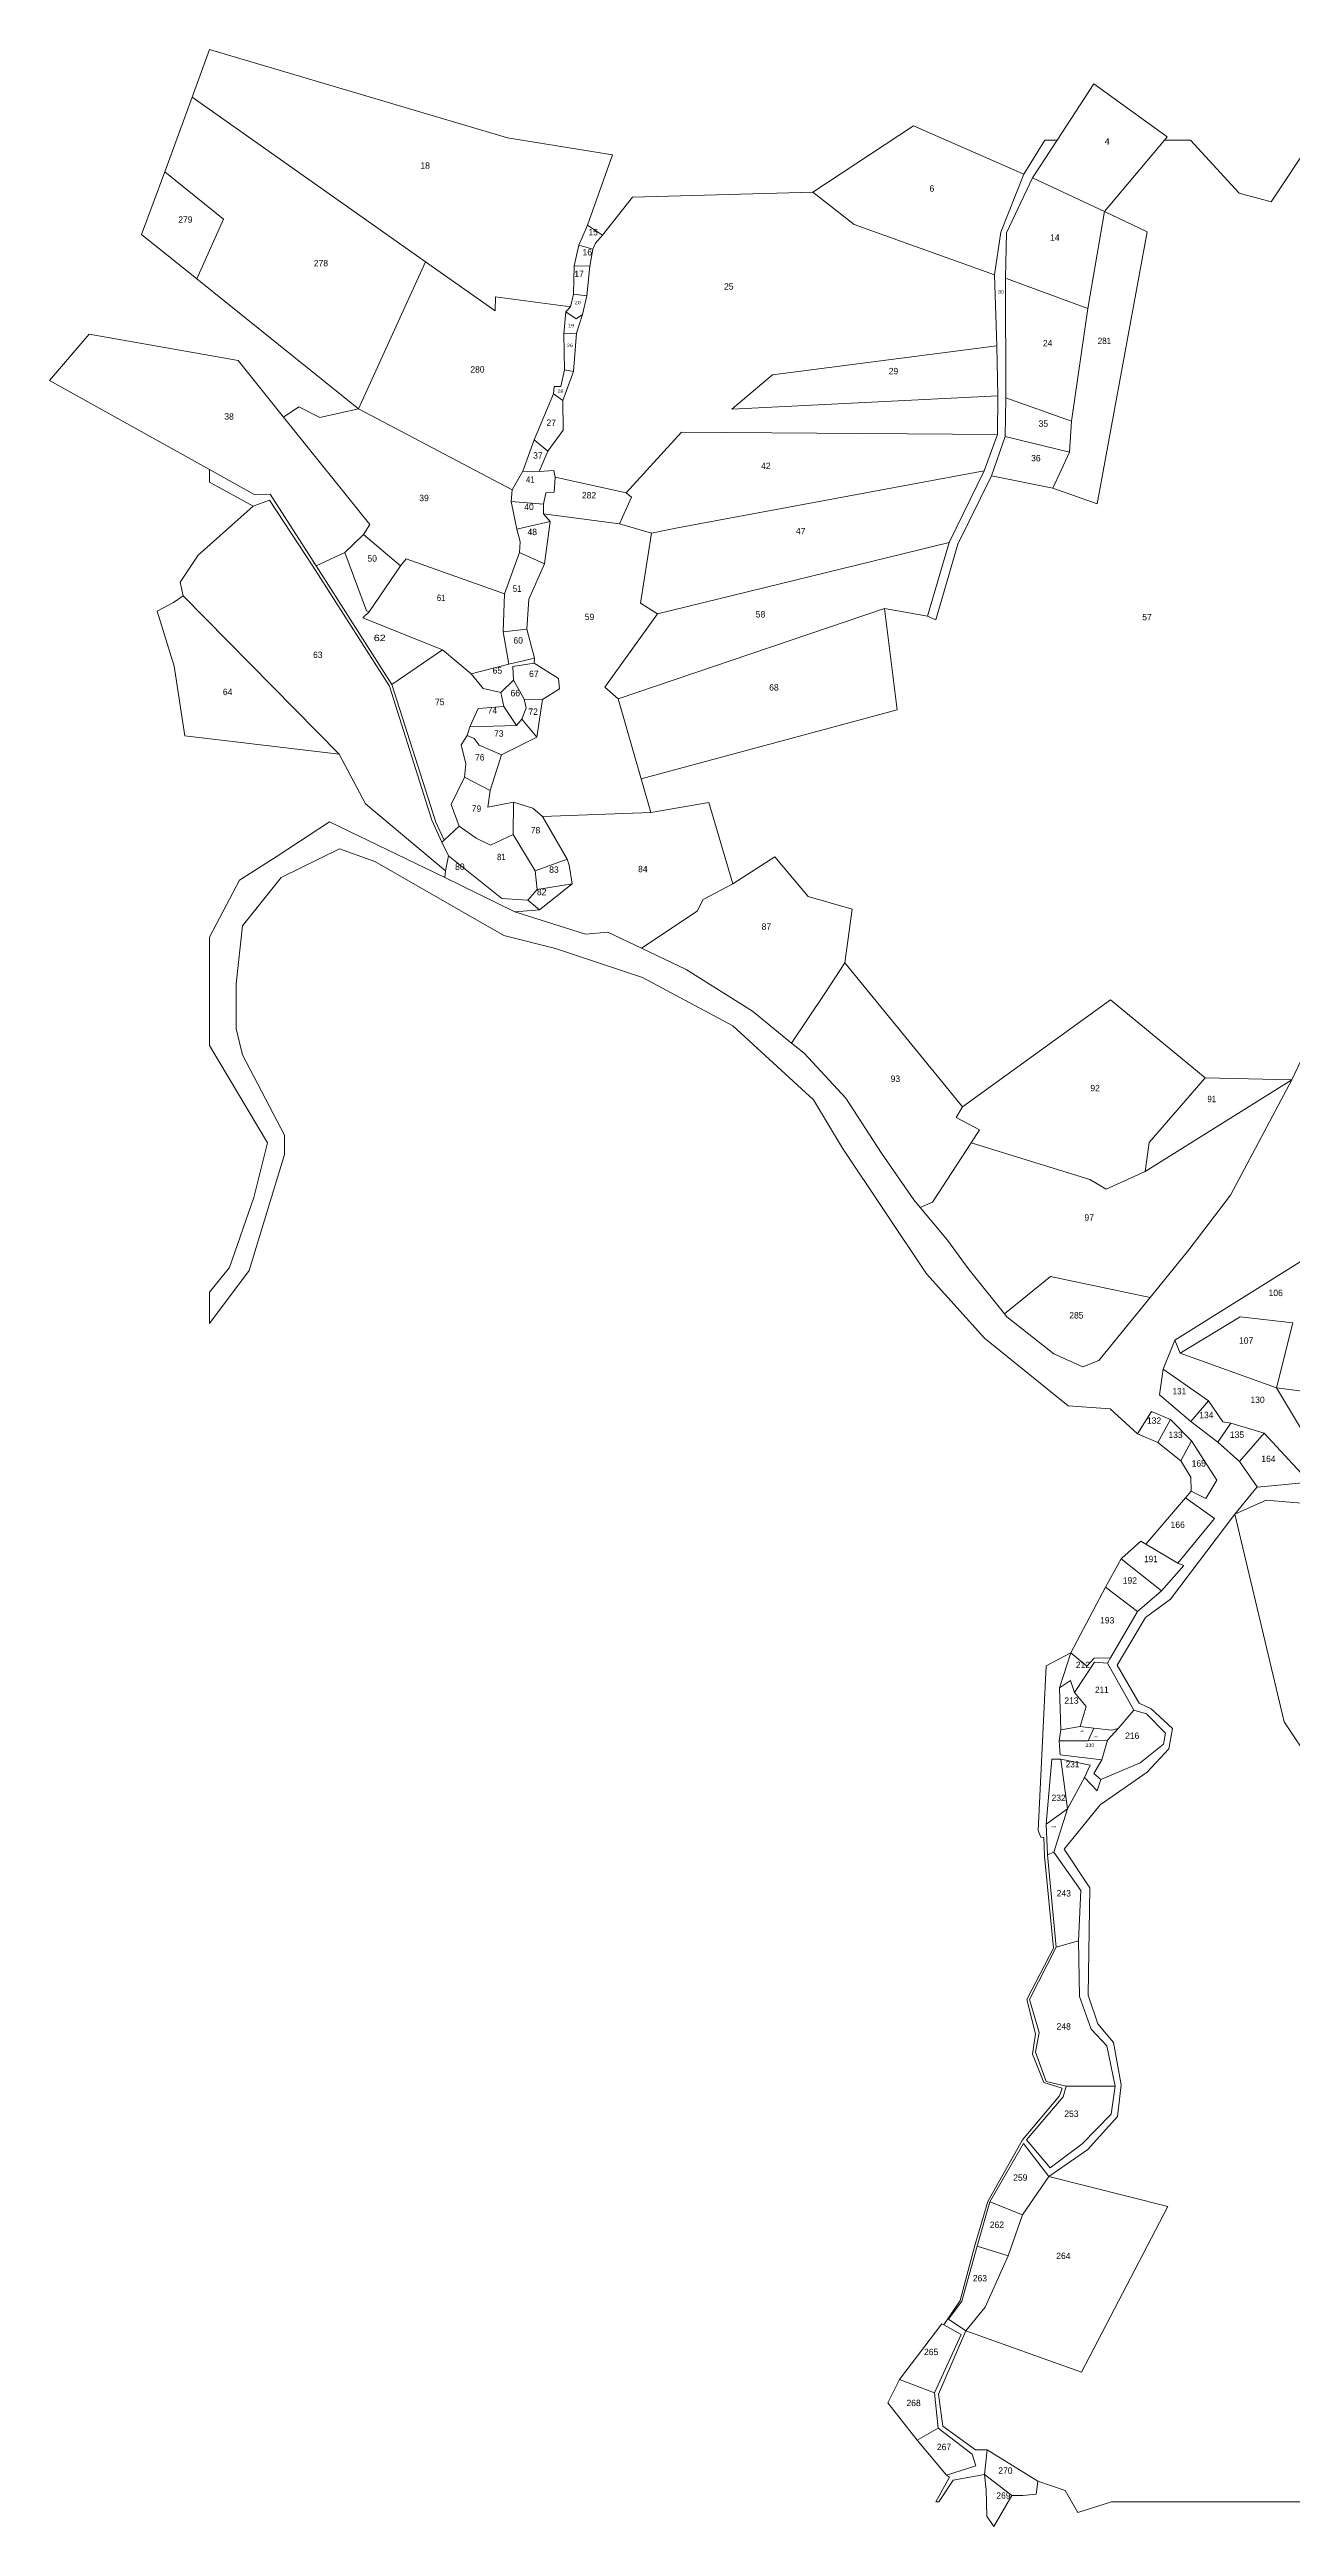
# Model space of a CAD drawing. Header units: metres. Extents: x 363932 to 365063, y 1836990 to 1838038.
# Drawn here: x 363932 to 364459, y 1836990 to 1838038 of the extents above; entities that cross this region are included whole.
import ezdxf

# ---------------------------------------------------------------- set-up
doc = ezdxf.new("R2010")
doc.units = ezdxf.units.M
doc.header["$LTSCALE"] = 1.1
doc.layers.add('10', color=7, linetype='Continuous', lineweight=13)
doc.layers.add('15', color=7, linetype='Continuous')

msp = doc.modelspace()

# ---------------------------------------------------------------- linework, layer by layer
at = {"layer": '10'}
for p, q in [((364374.36, 1838023.86), (364405.51, 1838001.38)), ((363992.6, 1838018.27), (364091.48, 1837948.5)), ((363971.22, 1837960.07), (363980.99, 1837986.66)), ((364378.93, 1837969.77), (364348.44, 1837984.04)), ((364378.93, 1837969.77), (364371.8, 1837928.74)), ((363971.22, 1837960.07), (363994.6, 1837941.27)), ((364156.33, 1837955.61), (364160.07, 1837964.01)), ((364156.33, 1837955.61), (364162.31, 1837953.93)), ((364166.37, 1837959.81), (364160.07, 1837964.01)), ((364091.48, 1837948.5), (364063, 1837886.29)), ((364091.48, 1837948.5), (364120.89, 1837927.75)), ((364154.39, 1837946.77), (364161.03, 1837946.64)), ((364161.03, 1837946.64), (364159.67, 1837934.17)), ((364162.31, 1837953.93), (364161.03, 1837946.64)), ((363994.6, 1837941.27), (364063, 1837886.29)), ((364332.3, 1837943.04), (364333.39, 1837912.99)), ((364337.05, 1837941.61), (364371.8, 1837928.74)), ((364150.9, 1837927.4), (364149.93, 1837918.05)), ((364157.85, 1837926.28), (364155.39, 1837918.29)), ((364150.26, 1837902.86), (364149.93, 1837918.05)), ((364333.39, 1837912.99), (364333.82, 1837891.84)), ((363932.22, 1837898.3), (364000, 1837860.57)), ((364145.61, 1837892.68), (364149.54, 1837889.85)), ((364149.54, 1837889.85), (364154.07, 1837902.05)), ((364128.17, 1837852.05), (364063, 1837886.29)), ((364333.82, 1837891.84), (364333.65, 1837875.47)), ((364337.2, 1837891), (364336.88, 1837874.58)), ((364137.37, 1837873.18), (364143.22, 1837868.35)), ((364333.65, 1837875.47), (364328.02, 1837859.99)), ((364336.88, 1837874.58), (364364.06, 1837867.87)), ((364365.01, 1837881.12), (364364.06, 1837867.87)), ((364139.61, 1837859.78), (364143.22, 1837868.35)), ((364000, 1837860.57), (364019.16, 1837849.9)), ((364128.17, 1837852.05), (364132.64, 1837859.89)), ((364146.27, 1837857.39), (364176.44, 1837850.76)), ((364313.17, 1837829.66), (364328.02, 1837859.99)), ((364130.06, 1837835.29), (364127.68, 1837846.97)), ((364173.51, 1837837.52), (364141.41, 1837841.75)), ((364144.15, 1837838.59), (364130.06, 1837835.29)), ((364141.79, 1837820.58), (364144.15, 1837838.59)), ((364045.16, 1837819.87), (364057.24, 1837825.51)), ((364067.61, 1837800.36), (364080.78, 1837819.83)), ((364131.18, 1837825.43), (364124.89, 1837807.93)), ((364131.18, 1837825.43), (364141.79, 1837820.58)), ((363988.85, 1837807.07), (364054.89, 1837740.01)), ((364124.89, 1837807.93), (364124.24, 1837791.8)), ((364172.98, 1837763.5), (364285.7, 1837801.68)), ((364124.24, 1837791.8), (364134.33, 1837792.97)), ((364124.24, 1837791.8), (364126.69, 1837778.13)), ((364134.33, 1837792.97), (364137.59, 1837780.64)), ((364098.56, 1837784.26), (364110.73, 1837774.09)), ((364110.73, 1837774.09), (364126.69, 1837778.13)), ((364137.59, 1837780.64), (364126.69, 1837778.13)), ((364137.48, 1837778.65), (364137.59, 1837780.64)), ((364128.65, 1837771.4), (364123.33, 1837766.18)), ((364133.18, 1837763.36), (364128.65, 1837771.4)), ((364123.33, 1837766.18), (364124.55, 1837760.3)), ((364124.55, 1837760.3), (364129.94, 1837752.25)), ((364140.9, 1837763.16), (364133.18, 1837763.36)), ((364138.54, 1837747.21), (364140.9, 1837763.16)), ((364129.94, 1837752.25), (364132.23, 1837754.85)), ((364132.23, 1837754.85), (364138.54, 1837747.21)), ((364118.74, 1837724.62), (364123.61, 1837739.73)), ((364107.99, 1837730.31), (364118.74, 1837724.62)), ((364128.63, 1837719.68), (364128.57, 1837706.07)), ((364186.79, 1837715.36), (364140.89, 1837713.72)), ((364105.69, 1837709.51), (364099.28, 1837703.64)), ((364128.57, 1837706.07), (364137.88, 1837690.67)), ((364099.28, 1837703.64), (364098.36, 1837702.8)), ((364101.09, 1837696.98), (364099.92, 1837690.64)), ((364137.88, 1837690.67), (364151.36, 1837695.6)), ((364138.74, 1837682.72), (364153.56, 1837685.13)), ((364153.56, 1837685.13), (364139.73, 1837674.11)), ((364168.68, 1837664.66), (364182.84, 1837657.93)), ((364182.84, 1837657.93), (364201.83, 1837648.9)), ((364269.02, 1837651.74), (364318.85, 1837590.77)), ((364229.84, 1837631.17), (364201.83, 1837648.9)), ((364458.3, 1837602.1), (364396.2, 1837563.29)), ((364421.53, 1837603), (364458.3, 1837602.1)), ((364470.73, 1837530.72), (364408.64, 1837492)), ((364408.64, 1837492), (364403.82, 1837479.72)), ((364451.7, 1837471.73), (364410.95, 1837486.46)), ((364422.98, 1837466.29), (364403.82, 1837479.72)), ((364451.7, 1837471.73), (364473.54, 1837435.44)), ((364392.93, 1837452.31), (364401.54, 1837448.55)), ((364401.54, 1837448.55), (364406.89, 1837458.35)), ((364415.79, 1837449.28), (364406.89, 1837458.35)), ((364426.96, 1837448.72), (364415.44, 1837457.47)), ((364432.45, 1837456.84), (364426.96, 1837448.72)), ((364446.58, 1837452.5), (364432.45, 1837456.84)), ((364436.14, 1837440.51), (364446.58, 1837452.5)), ((364446.58, 1837452.5), (364465.76, 1837431.82)), ((364401.54, 1837448.55), (364411.29, 1837440.84)), ((364411.29, 1837440.84), (364415.79, 1837449.28)), ((364426.96, 1837448.72), (364436.14, 1837440.51)), ((364415.61, 1837428.03), (364413.19, 1837425.19)), ((364443.61, 1837429.89), (364434.11, 1837418.28)), ((364394.33, 1837406.89), (364386.22, 1837399.57)), ((364394.33, 1837406.89), (364396.47, 1837405.61)), ((364410.03, 1837397.47), (364396.47, 1837405.61)), ((364379.37, 1837387.33), (364386.03, 1837399.4)), ((364379.37, 1837387.33), (364364.63, 1837359.58)), ((364392.95, 1837376.98), (364379.37, 1837387.33)), ((364392.95, 1837376.98), (364403.01, 1837385.82)), ((364381.5, 1837357.47), (364392.95, 1837376.98)), ((364364.63, 1837359.58), (364354.24, 1837354.04)), ((364364.63, 1837359.58), (364359.83, 1837344.78)), ((364380.25, 1837355.12), (364381.5, 1837357.47)), ((364391.32, 1837335.32), (364380.25, 1837355.12)), ((364359.83, 1837344.78), (364360.44, 1837326.9)), ((364360.44, 1837326.9), (364368.67, 1837328.35)), ((364368.67, 1837328.35), (364374.47, 1837327.64)), ((364384.68, 1837327.44), (364380.23, 1837322.53)), ((364391.32, 1837335.32), (364384.68, 1837327.44)), ((364380.23, 1837322.53), (364371.95, 1837322.3)), ((364377.78, 1837314.29), (364380.23, 1837322.53)), ((364363.19, 1837293.47), (364360.49, 1837314.57)), ((364354.15, 1837287.06), (364363.19, 1837293.47)), ((364354.15, 1837287.06), (364354.74, 1837274.02)), ((364357.42, 1837275.12), (364363.19, 1837293.47)), ((364357.42, 1837275.12), (364354.74, 1837274.02)), ((364354.74, 1837274.02), (364358.51, 1837234.93)), ((364358.51, 1837234.93), (364367.92, 1837237.59)), ((364330.4, 1837127.09), (364324.97, 1837108.38)), ((364344.14, 1837121.6), (364330.4, 1837127.09)), ((364324.97, 1837108.38), (364338.07, 1837104.17)), ((364308.46, 1837031.24), (364306.99, 1837046.22)), ((364299.64, 1837026.17), (364308.46, 1837031.24)), ((364299.64, 1837026.17), (364312.07, 1837011.41)), ((364328.11, 1837011.61), (364329.24, 1837022.04)), ((364328.11, 1837011.61), (364339.67, 1837002.67)), ((364329.24, 1837022.04), (364350.73, 1837008.84)), ((364344.35, 1837002.7), (364339.67, 1837002.67)), ((364344.35, 1837002.7), (364350.03, 1837003.35)), ((364350.73, 1837008.84), (364350.03, 1837003.35)), ((364381.93, 1837000), (364678.31, 1837000))]:
    msp.add_line(p, q, dxfattribs=at)
for points in [[(363980.99, 1837986.66), (363992.6, 1838018.27), (364000, 1838038.41)], [(364160.07, 1837964.01), (364170.56, 1837993.76), (364126.2, 1838001.07), (364000, 1838038.41)], [(364348.44, 1837984.04), (364358.83, 1838000), (364374.36, 1838023.86)], [(364332.3, 1837943.04), (364335, 1837961.07), (364344.74, 1837985.58), (364298.04, 1838006.07), (364255.48, 1837978)], [(364358.83, 1838000), (364353.59, 1838000), (364344.74, 1837985.58)], [(364378.93, 1837969.77), (364404.35, 1838000), (364405.51, 1838001.38)], [(364404.35, 1838000), (364415.27, 1838000), (364435.98, 1837977.59), (364449.5, 1837973.92), (364466.84, 1838000)], [(364593.97, 1838000), (364622.7, 1837981.33), (364625.51, 1837970.09), (364619.89, 1837958.85), (364605.83, 1837944.79), (364558.03, 1837913.88), (364513.05, 1837884.37), (364500.4, 1837866.51), (364498.99, 1837811.71), (364496.18, 1837787.82), (364508.83, 1837754.09), (364510.24, 1837711.93), (364501.21, 1837686.09), (364475.28, 1837638.14), (364458.3, 1837602.1)], [(363980.99, 1837986.66), (364005.95, 1837966.53), (363994.6, 1837941.27)], [(364255.48, 1837978), (364179.09, 1837975.89), (364166.37, 1837959.81)], [(364255.48, 1837978), (364272.94, 1837964.36), (364332.3, 1837943.04)], [(364348.44, 1837984.04), (364337.47, 1837960.83), (364337.05, 1837941.61)], [(364356.99, 1837852.73), (364375.85, 1837846.07), (364397.01, 1837961.21), (364378.93, 1837969.77)], [(364156.33, 1837955.61), (364154.39, 1837946.77), (364154.13, 1837934.83)], [(364166.37, 1837959.81), (364163.44, 1837956.36), (364162.31, 1837953.93)], [(364150.9, 1837927.4), (364152.84, 1837929.49), (364154.13, 1837934.83)], [(364154.13, 1837934.83), (364159.67, 1837934.17), (364157.85, 1837926.28), (364155.24, 1837924.39), (364150.9, 1837927.4)], [(364371.8, 1837928.74), (364365.01, 1837881.12), (364337.2, 1837891), (364337.05, 1837941.61)], [(364120.89, 1837927.75), (364121.12, 1837933.75), (364152.84, 1837929.49)], [(364031.3, 1837882.73), (364012.08, 1837906.75), (363949.01, 1837917.89), (363932.22, 1837898.3)], [(364149.93, 1837918.05), (364155.39, 1837918.29), (364154.07, 1837902.05), (364150.26, 1837902.86)], [(364333.39, 1837912.99), (364238.34, 1837900.62), (364221.15, 1837886.17), (364333.82, 1837891.84)], [(364150.26, 1837902.86), (364148.77, 1837895.67), (364145.96, 1837895.69), (364145.61, 1837892.68), (364137.37, 1837873.18), (364132.64, 1837859.89)], [(364031.3, 1837882.73), (364037.76, 1837887.12), (364046.73, 1837882.59), (364063, 1837886.29)], [(364065.18, 1837833.06), (364067.91, 1837837.32), (364031.3, 1837882.73)], [(364143.22, 1837868.35), (364149.67, 1837877.19), (364149.54, 1837889.85)], [(364176.44, 1837850.76), (364199.76, 1837876.38), (364333.65, 1837875.47)], [(364364.06, 1837867.87), (364356.99, 1837852.73), (364331, 1837857.88), (364336.88, 1837874.58)], [(364000, 1837860.57), (364000, 1837855.2), (364018.41, 1837845.1)], [(364132.64, 1837859.89), (364139.61, 1837859.78), (364145.75, 1837860.1), (364146.27, 1837857.39), (364145.88, 1837850.95), (364142.38, 1837850.66), (364141.37, 1837845.87), (364127.68, 1837846.97), (364128.17, 1837852.05)], [(364176.44, 1837850.76), (364178.68, 1837848.87), (364173.51, 1837837.52), (364187.1, 1837833.64)], [(364328.02, 1837859.99), (364198.15, 1837835.94), (364187.1, 1837833.64)], [(364331, 1837857.88), (364316.79, 1837829), (364307.51, 1837796.88), (364304.04, 1837798.5)], [(364054.89, 1837740.01), (363989.53, 1837747.75), (363985.02, 1837777.26), (363977.73, 1837800.6), (363984.74, 1837804.22), (363988.85, 1837807.07), (363987.57, 1837812.93), (363995.1, 1837824.27), (364018.41, 1837845.1), (364025.41, 1837847.6), (364043.67, 1837819.6), (364076.22, 1837768.82), (364094.03, 1837712.05)], [(364019.16, 1837849.9), (364025.6, 1837850.2), (364045.16, 1837819.87)], [(364141.37, 1837845.87), (364141.41, 1837841.75), (364144.15, 1837838.59)], [(364057.24, 1837825.51), (364065.18, 1837833.06), (364080.78, 1837819.83)], [(364130.06, 1837835.29), (364131.55, 1837830.02), (364131.18, 1837825.43)], [(364313.17, 1837829.66), (364189.61, 1837799.48), (364182.48, 1837803.96), (364187.1, 1837833.64)], [(364285.7, 1837801.68), (364304.04, 1837798.5), (364313.17, 1837829.66)], [(364067.61, 1837800.36), (364064.83, 1837797.78), (364098.56, 1837784.26), (364077.21, 1837769.5), (364045.16, 1837819.87)], [(364067.61, 1837800.36), (364066.37, 1837800.75), (364057.24, 1837825.51)], [(364080.78, 1837819.83), (364083.17, 1837822.76), (364124.89, 1837807.93)], [(364134.33, 1837792.97), (364135.19, 1837805.69), (364141.79, 1837820.58)], [(364172.98, 1837763.5), (364167.29, 1837768.44), (364189.61, 1837799.48)], [(364285.7, 1837801.68), (364291.13, 1837758.8), (364182.71, 1837729.58)], [(364128.65, 1837771.4), (364128.42, 1837777.17), (364137.48, 1837778.65)], [(364137.48, 1837778.65), (364147.74, 1837772.06), (364148.17, 1837767.76), (364140.9, 1837763.16)], [(364077.21, 1837769.5), (364095.79, 1837711.25), (364099.28, 1837703.64)], [(364110.73, 1837774.09), (364115.76, 1837767.8), (364123.33, 1837766.18)], [(364110.15, 1837751.58), (364113.74, 1837759.36), (364124.55, 1837760.3)], [(364132.23, 1837754.85), (364134.06, 1837759.62), (364133.18, 1837763.36)], [(364172.98, 1837763.5), (364182.71, 1837729.58), (364186.79, 1837715.36)], [(364107.99, 1837730.31), (364108.54, 1837736.01), (364106.56, 1837743.97), (364109.02, 1837747.9)], [(364138.54, 1837747.21), (364123.61, 1837739.73), (364114.13, 1837743.92), (364112.08, 1837746.66), (364109.02, 1837747.9), (364110.15, 1837751.58), (364129.94, 1837752.25)], [(364054.89, 1837740.01), (364066.01, 1837718.96), (364099.92, 1837690.64), (364099.6, 1837687.83), (364129.28, 1837673.25), (364159.21, 1837663.79), (364168.68, 1837664.66)], [(364105.69, 1837709.51), (364102.31, 1837718.71), (364107.99, 1837730.31)], [(364118.74, 1837724.62), (364117.76, 1837717.55), (364128.63, 1837719.68)], [(364128.63, 1837719.68), (364136.81, 1837717.14), (364140.89, 1837713.72), (364151.36, 1837695.6)], [(364186.79, 1837715.36), (364211.34, 1837719.54), (364221.6, 1837685.14), (364208.98, 1837678.5), (364206.4, 1837673.59), (364182.84, 1837657.93)], [(364099.6, 1837687.83), (364050.8, 1837711.39), (364028.64, 1837696.9), (364012.7, 1837686.74), (364000, 1837662.56), (364000, 1837616.63), (364024.51, 1837575.43), (364018.78, 1837552.41), (364008.49, 1837522.73), (364000, 1837512.25), (364000, 1837499)], [(364094.03, 1837712.05), (364098.36, 1837702.8), (364101.09, 1837696.98)], [(364128.57, 1837706.07), (364118.96, 1837701.57), (364112.92, 1837704.55), (364105.69, 1837709.51)], [(364000, 1837499), (364016.7, 1837521.42), (364031.72, 1837570.51), (364031.72, 1837578.69), (364013.97, 1837612.78), (364011.24, 1837623.69), (364011.24, 1837642.78), (364013.97, 1837667.32), (364030.36, 1837687.77), (364054.94, 1837700.04), (364069.96, 1837694.59), (364124.59, 1837663.23), (364146.44, 1837657.77), (364183.31, 1837645.5), (364221.55, 1837625.05), (364255.69, 1837593.69), (364267.99, 1837573.24), (364303.49, 1837520.06), (364328.08, 1837492.79), (364363.58, 1837464.15), (364381.34, 1837462.79), (364392.93, 1837452.31)], [(364137.88, 1837690.67), (364138.74, 1837682.72), (364134.72, 1837678.17), (364123.74, 1837678.88), (364101.09, 1837696.98)], [(364151.36, 1837695.6), (364152.31, 1837693.03), (364153.56, 1837685.13)], [(364221.6, 1837685.14), (364239.27, 1837696.58), (364253.48, 1837679.8), (364272.02, 1837674.39), (364269.02, 1837651.74)], [(364134.72, 1837678.17), (364139.73, 1837674.11), (364129.28, 1837673.25)], [(364269.02, 1837651.74), (364260.44, 1837638.65), (364246.39, 1837617.74)], [(364229.84, 1837631.17), (364246.39, 1837617.74), (364251.69, 1837613.44)], [(364421.53, 1837603), (364381.49, 1837636.08), (364318.85, 1837590.77)], [(364298.14, 1837551.39), (364284.48, 1837571.16), (364269.45, 1837594.35), (364251.69, 1837613.44)], [(364396.2, 1837563.29), (364397.85, 1837575.64), (364421.53, 1837603)], [(364458.3, 1837602.1), (364432.31, 1837553.38), (364414.56, 1837530.17)], [(364318.85, 1837590.77), (364316.17, 1837586.22), (364326.01, 1837581.02), (364322.49, 1837575.55)], [(364322.49, 1837575.55), (364306.13, 1837550.4), (364300.89, 1837548.12)], [(364322.49, 1837575.55), (364372.7, 1837559.96), (364379.59, 1837555.89), (364396.2, 1837563.29)], [(364298.14, 1837551.39), (364300.89, 1837548.12), (364312.48, 1837534.34)], [(364376.55, 1837483.39), (364369.72, 1837480.66), (364357.43, 1837486.12), (364337.62, 1837501.83), (364336.56, 1837503.15), (364321.23, 1837522.31), (364312.48, 1837534.34)], [(364376.55, 1837483.39), (364398.19, 1837510.02), (364414.56, 1837530.17)], [(364336.56, 1837503.15), (364356, 1837518.87), (364398.19, 1837510.02)], [(364458.71, 1837499.27), (364436.31, 1837501.87), (364410.95, 1837486.46), (364408.64, 1837492)], [(364482.36, 1837490.31), (364481.09, 1837467.95), (364451.7, 1837471.73), (364458.71, 1837499.27)], [(364403.82, 1837479.72), (364402.17, 1837468.76), (364415.44, 1837457.47)], [(364415.44, 1837457.47), (364422.98, 1837466.29), (364428.96, 1837457.4), (364432.45, 1837456.84)], [(364406.89, 1837458.35), (364398.82, 1837461.79), (364392.93, 1837452.31)], [(364415.79, 1837449.28), (364426.46, 1837432.67), (364421.87, 1837424.83), (364415.61, 1837428.03)], [(364411.29, 1837440.84), (364415.51, 1837433.98), (364415.61, 1837428.03)], [(364465.76, 1837431.82), (364443.76, 1837429.67), (364443.61, 1837429.89), (364436.14, 1837440.51)], [(364396.47, 1837405.61), (364413.19, 1837425.19), (364425.49, 1837416.39), (364410.03, 1837397.47)], [(364434.11, 1837418.28), (364447.32, 1837424.13), (364462.48, 1837422.98)], [(364329.24, 1837022.04), (364324.23, 1837022.03), (364310.47, 1837032.12), (364308.63, 1837045.7), (364320.25, 1837072.45), (364328.37, 1837082.46), (364338.07, 1837104.17), (364344.14, 1837121.6), (364355.36, 1837137.75), (364371.79, 1837149.31), (364384.42, 1837163.2), (364385.94, 1837176.63), (364382.77, 1837194.61), (364376.03, 1837202.48), (364371.98, 1837214.62), (364372.65, 1837260.09), (364361.86, 1837276.36), (364377.15, 1837295.24), (364396.94, 1837308.96), (364406.16, 1837318.96), (364407.73, 1837327.51), (364398.74, 1837335.82), (364393.57, 1837338.29), (364384.35, 1837354.34), (364396.26, 1837374.57), (364406.83, 1837382.22), (364434.11, 1837418.28)], [(364560.92, 1837277.72), (364511.82, 1837272.49), (364506.62, 1837282.09), (364491.95, 1837292.97), (364466.68, 1837312.79), (364454.99, 1837330.32), (364434.11, 1837418.28)], [(364410.03, 1837397.47), (364412.55, 1837396.5), (364403.01, 1837385.82), (364386.03, 1837399.4), (364386.22, 1837399.57)], [(364381.5, 1837357.47), (364374.59, 1837357.23), (364371.47, 1837353.93), (364364.63, 1837359.58)], [(364351.92, 1837281.52), (364350.81, 1837284.36), (364354.24, 1837354.04)], [(364380.25, 1837355.12), (364374.75, 1837355.63), (364366.22, 1837342.73), (364364.55, 1837347.86), (364359.83, 1837344.78)], [(364368.67, 1837328.35), (364371.09, 1837336.75), (364366.22, 1837342.73)], [(364374.47, 1837327.64), (364371.95, 1837322.3), (364359.69, 1837322.23), (364360.44, 1837326.9)], [(364391.32, 1837335.32), (364396.7, 1837333.74), (364404.71, 1837325.55), (364403.87, 1837320.82), (364393.97, 1837312.98), (364377.3, 1837305.87), (364374.39, 1837308.47), (364377.78, 1837314.29)], [(364374.47, 1837327.64), (364381.83, 1837326.79), (364384.68, 1837327.44)], [(364359.69, 1837322.23), (364360.2, 1837316.31), (364377.78, 1837314.29)], [(364360.49, 1837314.57), (364356.67, 1837314.51), (364354.15, 1837287.06)], [(364363.19, 1837293.47), (364370.47, 1837306.8), (364372.84, 1837311.93), (364360.49, 1837314.57)], [(364370.47, 1837306.8), (364375.83, 1837301.11), (364377.3, 1837305.87)], [(364351.92, 1837281.52), (364353.17, 1837281.4), (364353.51, 1837273.48), (364357.27, 1837234.49), (364345.99, 1837212.71), (364349.75, 1837198.26), (364348.47, 1837189.55), (364353.25, 1837177.65), (364360.93, 1837175.18), (364359.91, 1837172.02), (364344.2, 1837153.29), (364329.46, 1837127.16), (364324, 1837108.59), (364317.76, 1837085.35), (364310.89, 1837074.96), (364310.02, 1837075.44)], [(364367.92, 1837237.59), (364368.94, 1837258.92), (364357.42, 1837275.12)], [(364367.92, 1837237.59), (364368.36, 1837214.04), (364373.23, 1837200.25), (364379.86, 1837193.07), (364383.38, 1837176.08), (364362.69, 1837176.08), (364354.28, 1837178.08), (364349.7, 1837190.42), (364351.2, 1837198.77), (364347.18, 1837212.77), (364358.51, 1837234.93)], [(364383.38, 1837176.08), (364381.67, 1837164.24), (364369.46, 1837151.58), (364355.88, 1837141.5), (364345.9, 1837153.28), (364361.46, 1837171.52), (364362.69, 1837176.08)], [(364330.4, 1837127.09), (364344.64, 1837151.78), (364355.36, 1837137.75)], [(364320.25, 1837072.45), (364369.23, 1837055), (364405.78, 1837125.04), (364355.36, 1837137.75)], [(364324.97, 1837108.38), (364318.55, 1837084.96), (364312.88, 1837077.41), (364320.25, 1837072.45)], [(364306.99, 1837046.22), (364292.09, 1837051.86), (364310.02, 1837075.44)], [(364306.99, 1837046.22), (364318.18, 1837070.96), (364310.89, 1837074.96)], [(364292.09, 1837051.86), (364287.2, 1837041.91), (364299.64, 1837026.17)], [(364308.46, 1837031.24), (364322.93, 1837020.29), (364324.5, 1837015.24), (364312.07, 1837011.41)], [(364307.54, 1837000), (364308.79, 1837000), (364314.78, 1837009.27), (364328.11, 1837011.61)], [(364328.11, 1837011.61), (364328.82, 1837005.1), (364329.06, 1836993.95), (364332.12, 1836989.63), (364339.67, 1837002.67)], [(364312.07, 1837011.41), (364313.23, 1837010.54), (364307.54, 1837000)], [(364350.73, 1837008.84), (364362.25, 1837004.83), (364367.57, 1836995.53), (364381.93, 1837000)]]:
    msp.add_lwpolyline(points, dxfattribs=at)

# ---------------------------------------------------------------- texts
at = {"layer": '15'}
for s, height, width, p in [('4', 2.7, 1.05, (364379, 1837998.16)), ('30', 1.35, 1.25, (364333.82, 1837935.08)), ('20', 1.35, 1.25, (364154.64, 1837930.58)), ('26', 1.35, 1.25, (364151.29, 1837912.49)), ('19', 1.35, 1.25, (364151.83, 1837920.83)), ('281', 2.7, 0.95, (364376.04, 1837913.71)), ('28', 1.35, 1.25, (364147.3, 1837893.07)), ('41', 2.7, 0.9, (364134.01, 1837855.03)), ('49', 0.338, 1.3, (364043.25, 1837820.72)), ('51', 2.7, 0.9, (364128.4, 1837808.79)), ('61', 2.7, 0.9, (364096.25, 1837804.91)), ('62', 2.7, 1.25, (364069.53, 1837787.93)), ('81', 2.7, 0.9, (364121.72, 1837695.18)), ('91', 2.7, 0.9, (364422.5, 1837592.7)), ('131', 2.7, 0.95, (364407.74, 1837469)), ('191', 2.7, 0.95, (364395.73, 1837397.93)), ('211', 2.7, 0.95, (364374.93, 1837342.55)), ('214', 0.675, 1.25, (364368.68, 1837326.09)), ('230', 1.35, 1.25, (364370.82, 1837319.74)), ('215', 0.675, 1.25, (364374.28, 1837323.7)), ('231', 2.7, 0.95, (364362.51, 1837311.02)), ('233', 0.675, 1.25, (364356.54, 1837285.49))]:
    msp.add_text(s, height=height, dxfattribs=dict(at, width=width)).set_placement(p)
for s, p in [('18', (364089.28, 1837987.94)), ('6', (364304.83, 1837978.24)), ('279', (363986.74, 1837965.07)), ('15', (364160.38, 1837959.73)), ('14', (364355.88, 1837957.49)), ('278', (364044.13, 1837946.61)), ('16', (364157.93, 1837951.22)), ('17', (364154.43, 1837942.05)), ('25', (364217.83, 1837936.75)), ('24', (364352.83, 1837912.71)), ('280', (364110.39, 1837901.62)), ('29', (364287.56, 1837900.92)), ('38', (364006.22, 1837881.71)), ('27', (364142.65, 1837879.05)), ('35', (364350.99, 1837878.68)), ('37', (364136.99, 1837865.21)), ('42', (364233.53, 1837860.79)), ('36', (364347.86, 1837864.06)), ('282', (364157.64, 1837848.33)), ('39', (364088.78, 1837847.19)), ('40', (364133.24, 1837843.42)), ('48', (364134.61, 1837832.8)), ('47', (364248.28, 1837833.19)), ('50', (364066.83, 1837821.57)), ('59', (364158.85, 1837796.84)), ('58', (364231.26, 1837797.92)), ('57', (364394.9, 1837796.73)), ('60', (364128.65, 1837786.89)), ('63', (364043.81, 1837780.76)), ('64', (364005.62, 1837765.05)), ('65', (364119.82, 1837774.14)), ('66', (364127.42, 1837764.57)), ('67', (364135.29, 1837772.72)), ('68', (364236.94, 1837766.98)), ('75', (364095.43, 1837760.8)), ('74', (364117.73, 1837757.19)), ('72', (364134.98, 1837756.7)), ('73', (364120.45, 1837747.47)), ('76', (364112.39, 1837737.37)), ('79', (364110.99, 1837715.64)), ('78', (364136, 1837706.52)), ('80', (364103.95, 1837691.07)), ('82', (364138.59, 1837680.34)), ('83', (364143.79, 1837689.81)), ('84', (364181.43, 1837690.07)), ('87', (364233.75, 1837665.67)), ('93', (364288.36, 1837601.28)), ('92', (364372.93, 1837597.33)), ('97', (364370.43, 1837542.52)), ('106', (364448.4, 1837510.59)), ('285', (364364, 1837501.11)), ('107', (364435.89, 1837490.42)), ('130', (364440.71, 1837465.35)), ('132', (364396.89, 1837456.52)), ('133', (364405.99, 1837450.48)), ('134', (364419.03, 1837458.89)), ('135', (364432.01, 1837450.57)), ('164', (364445.33, 1837440.35)), ('165', (364415.82, 1837438.4)), ('166', (364406.9, 1837412.44)), ('192', (364386.66, 1837388.84)), ('193', (364377.05, 1837371.98)), ('212', (364366.77, 1837353.09)), ('213', (364361.92, 1837337.98)), ('216', (364387.64, 1837323.11)), ('232', (364356.49, 1837296.79)), ('243', (364358.67, 1837256.37)), ('248', (364358.64, 1837200.02)), ('253', (364361.91, 1837163.05)), ('259', (364340.25, 1837135.99)), ('262', (364330.35, 1837116.03)), ('263', (364323.16, 1837093.39)), ('264', (364358.49, 1837102.87)), ('265', (364302.5, 1837062.18)), ('268', (364295.07, 1837040.59)), ('267', (364307.96, 1837021.96)), ('270', (364333.96, 1837011.94)), ('269', (364333.11, 1837001.38))]:
    msp.add_text(s, height=2.7, dxfattribs=at).set_placement(p)

doc.saveas('drawing.dxf')
